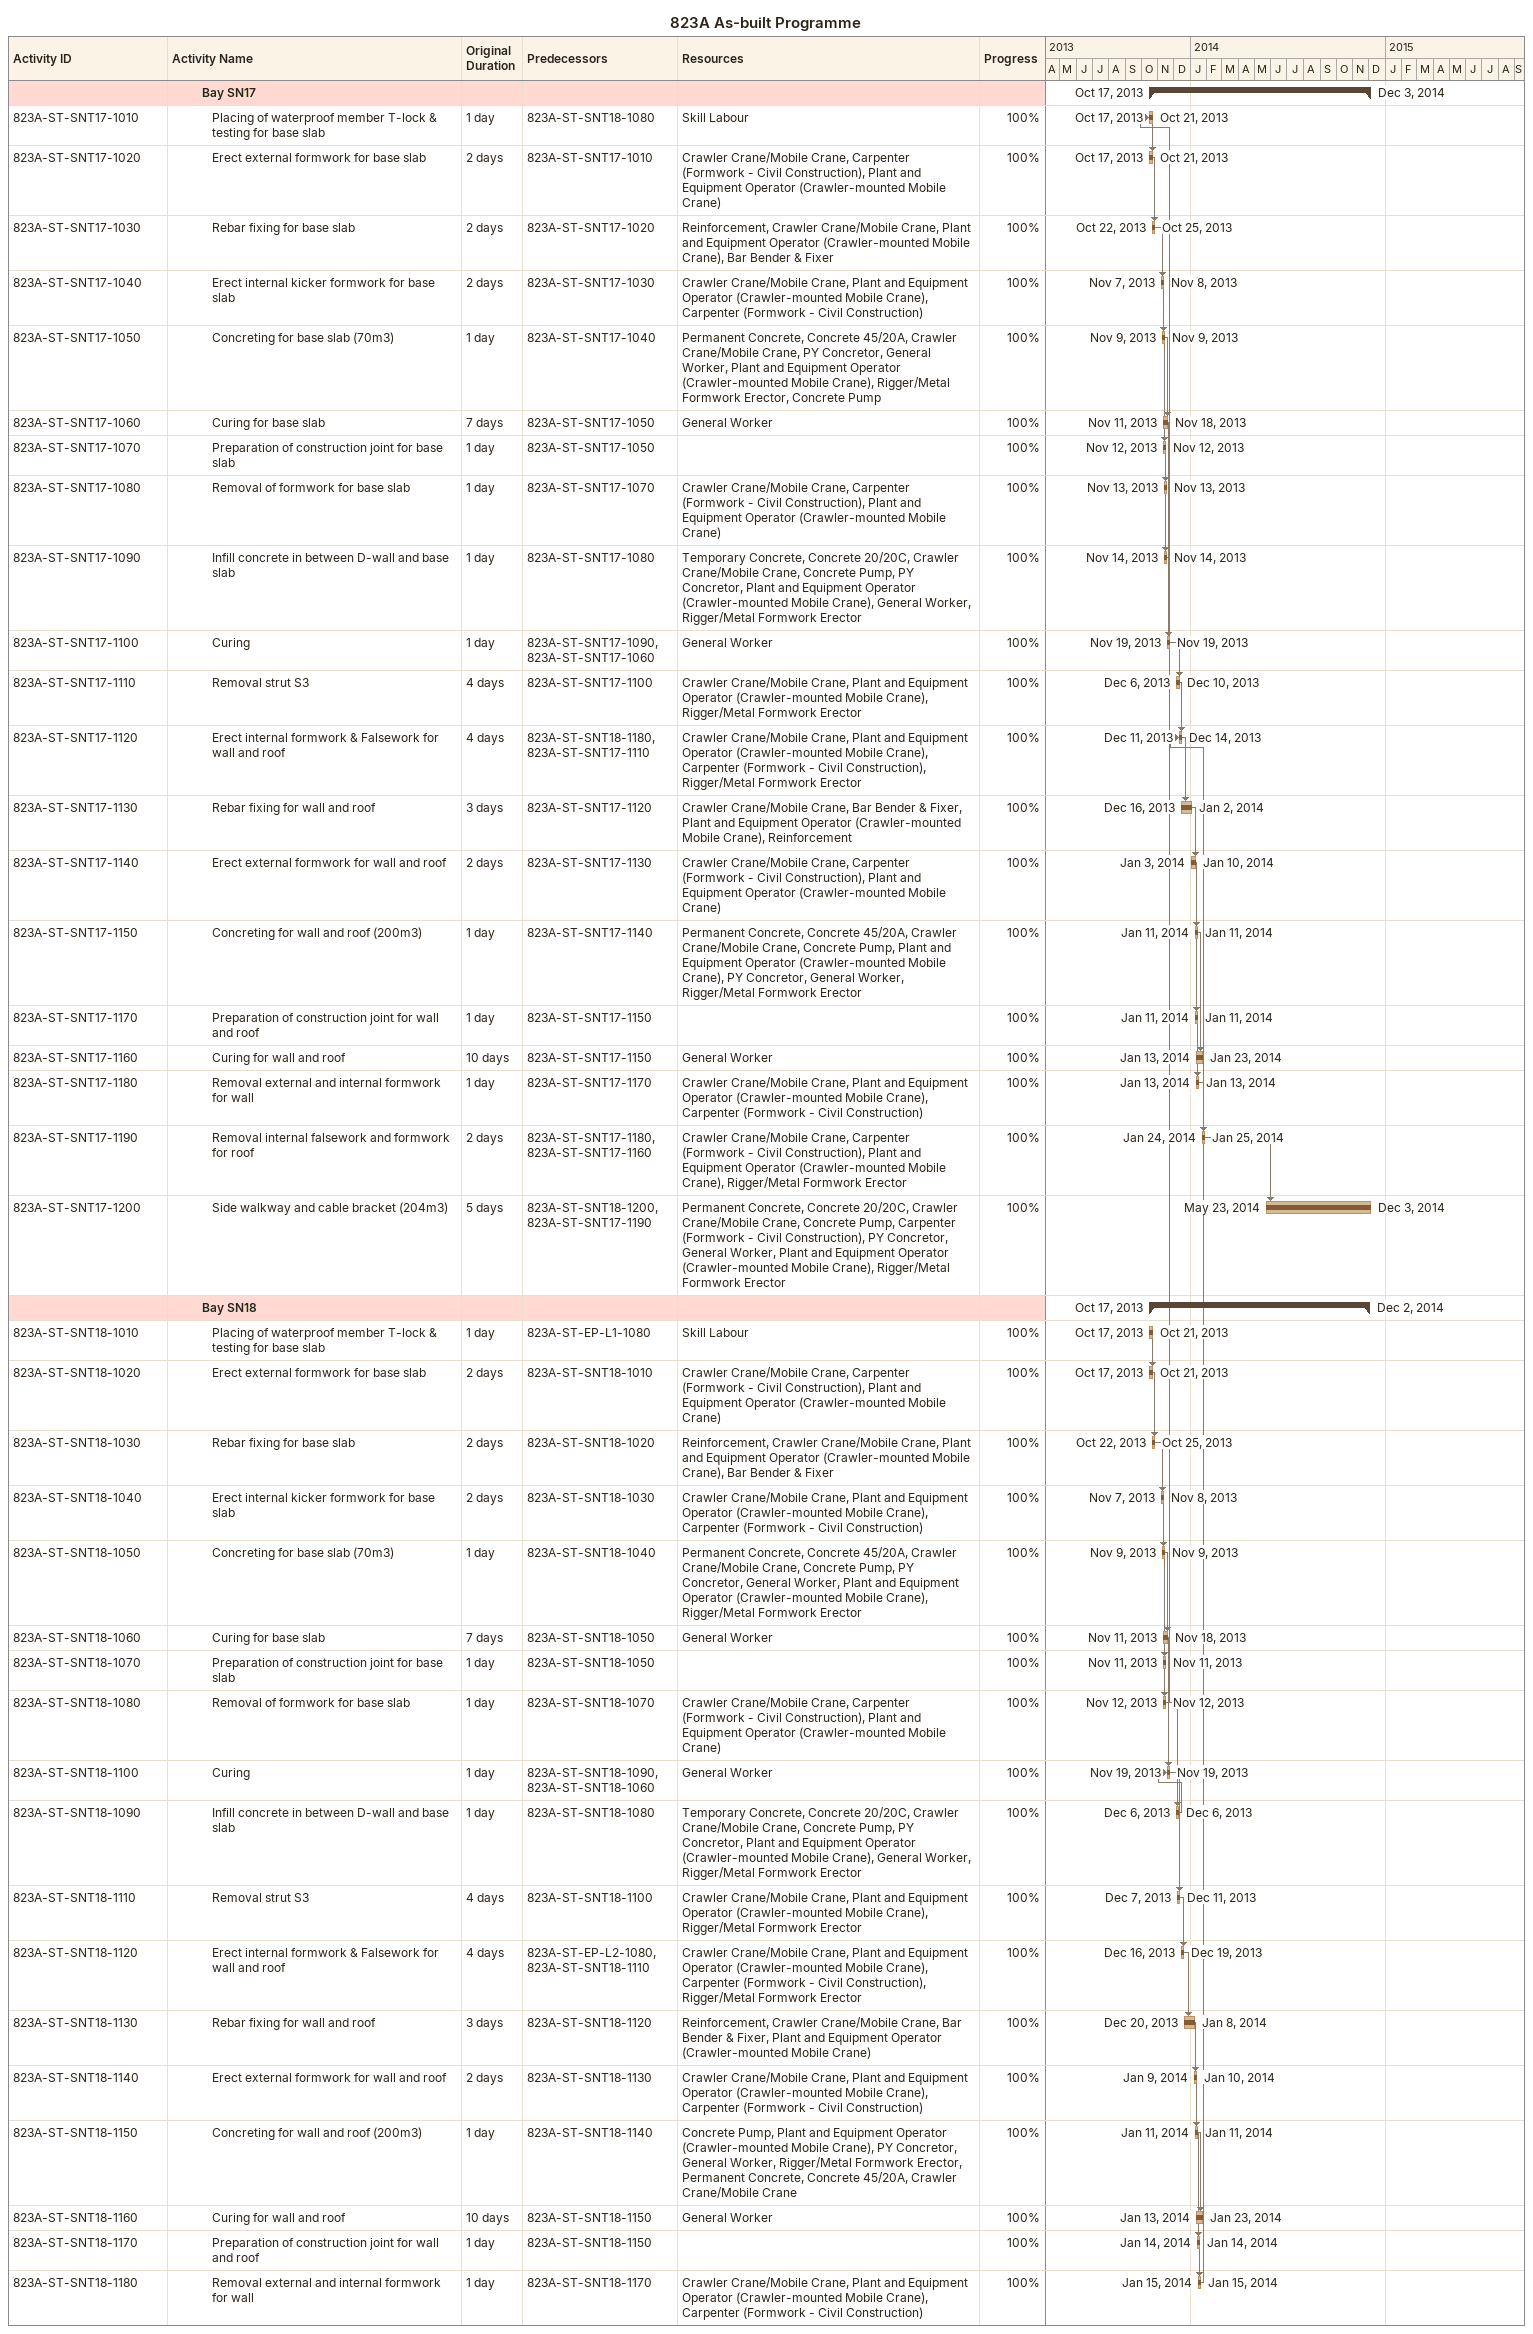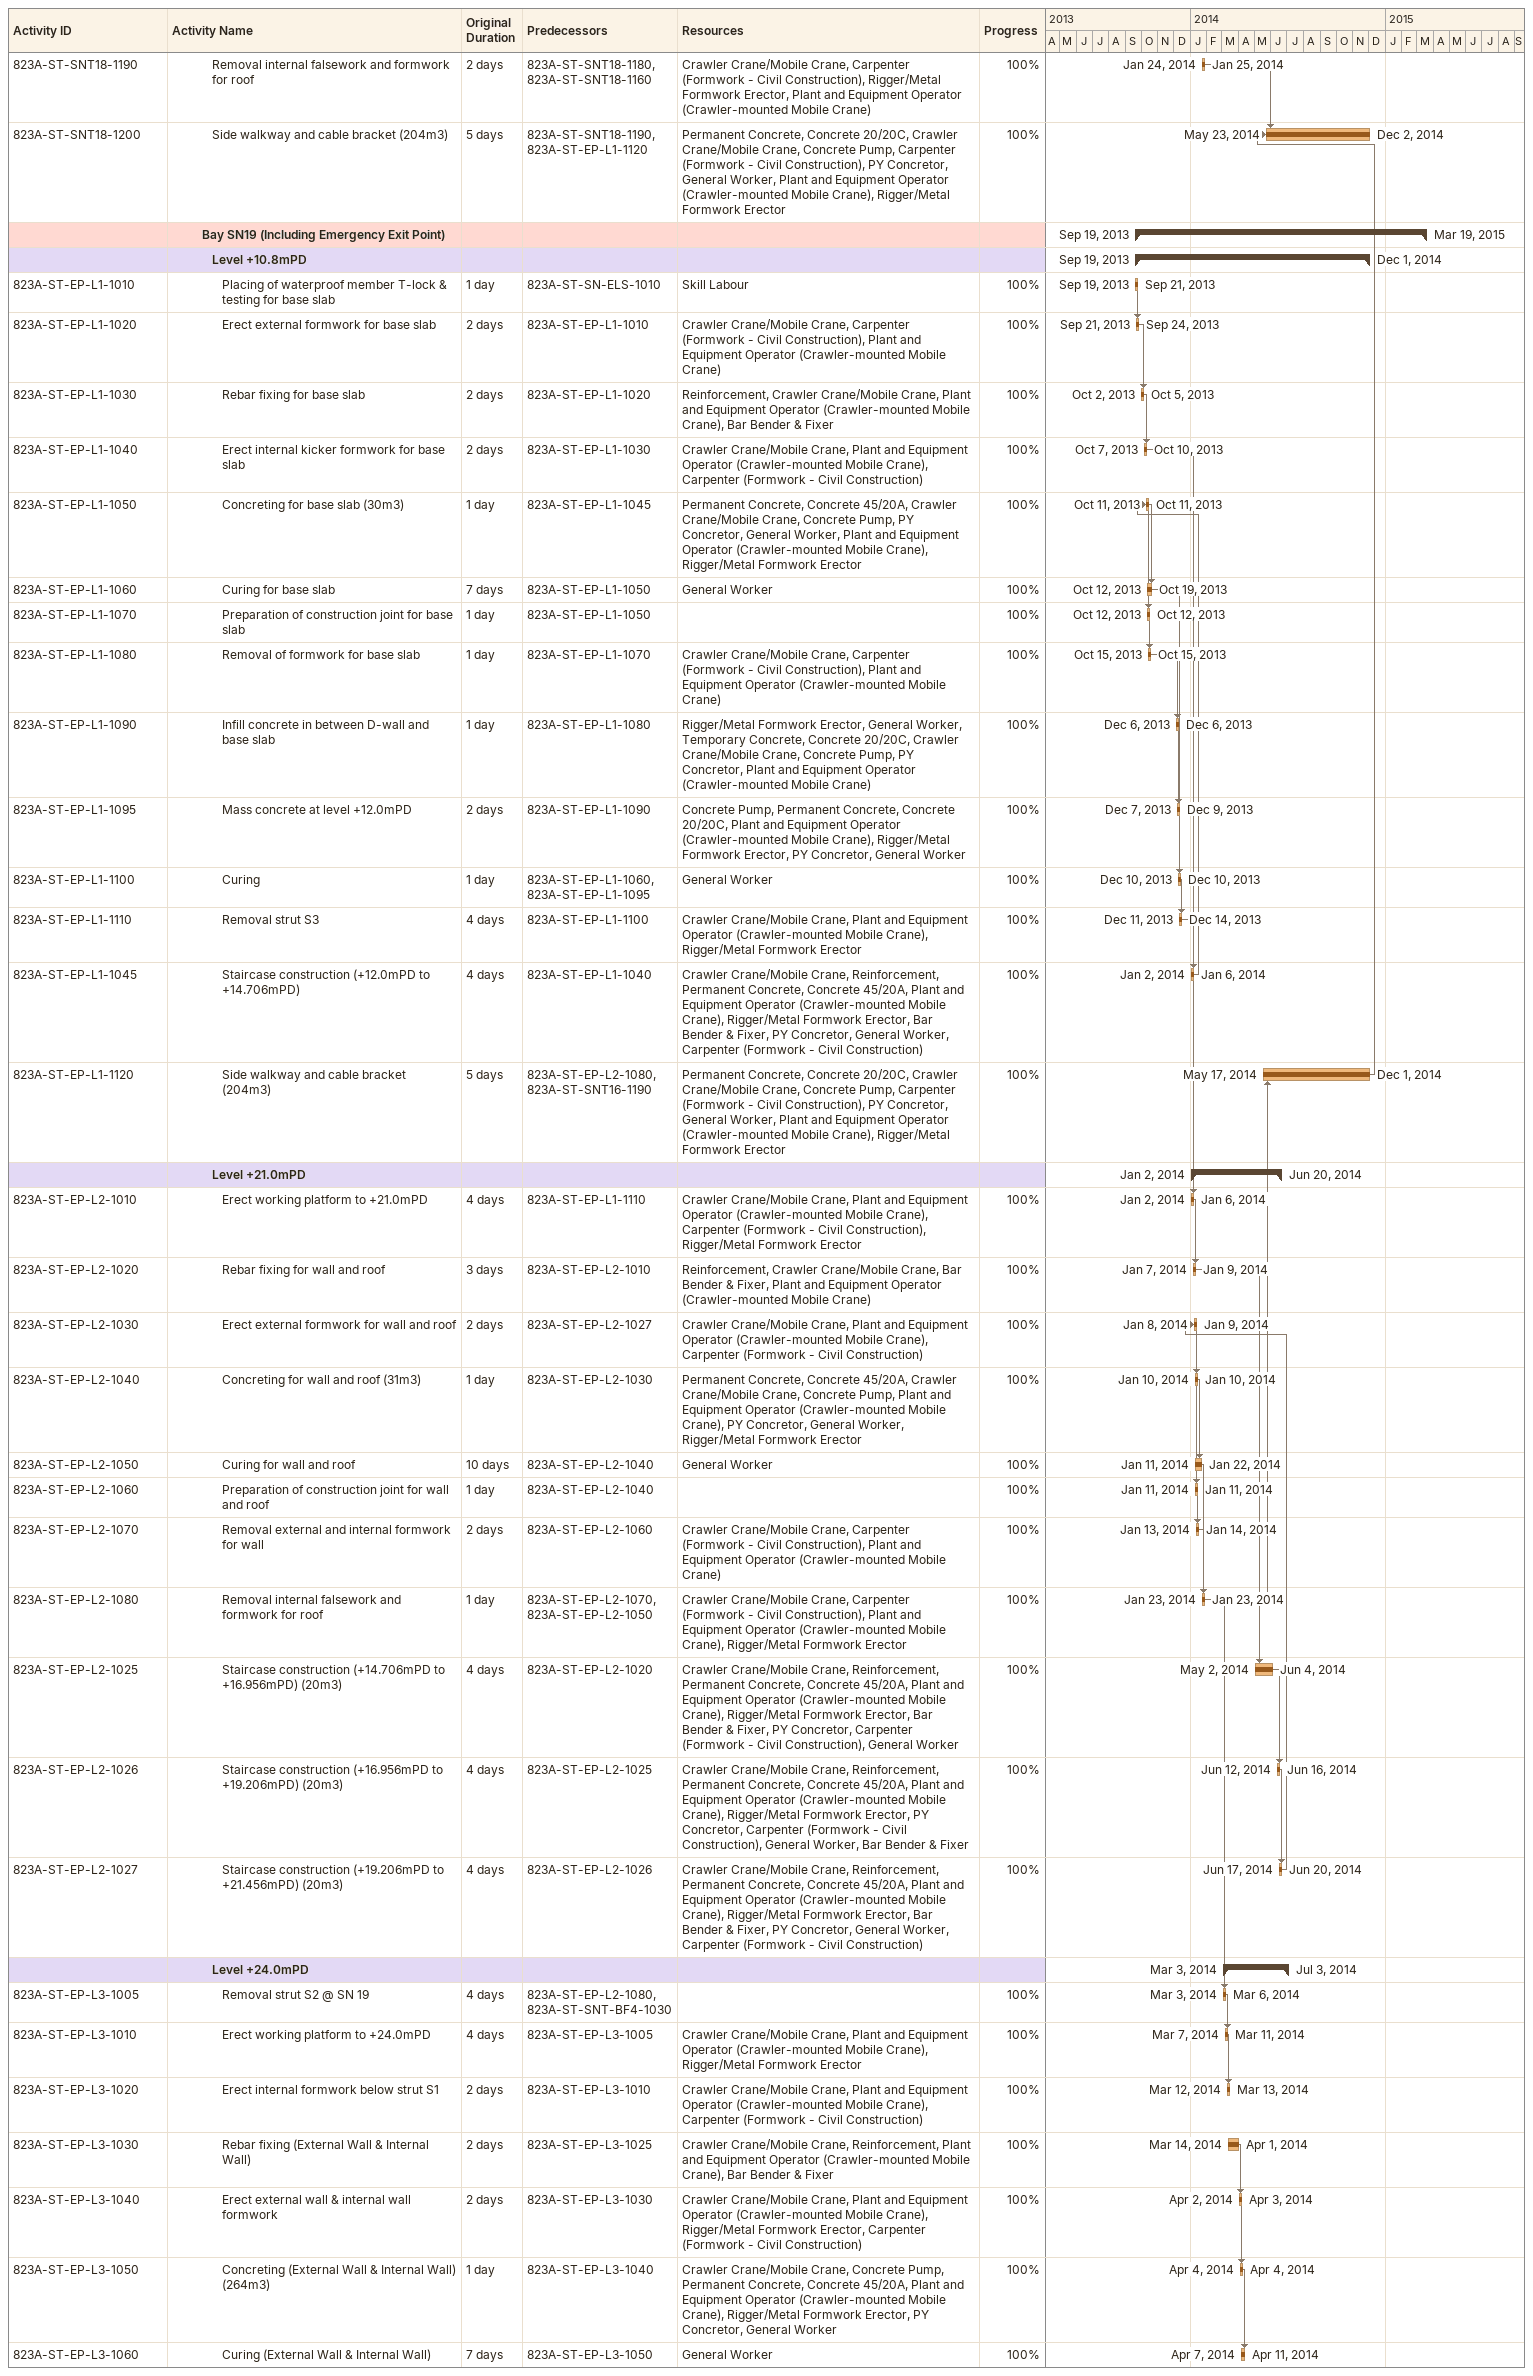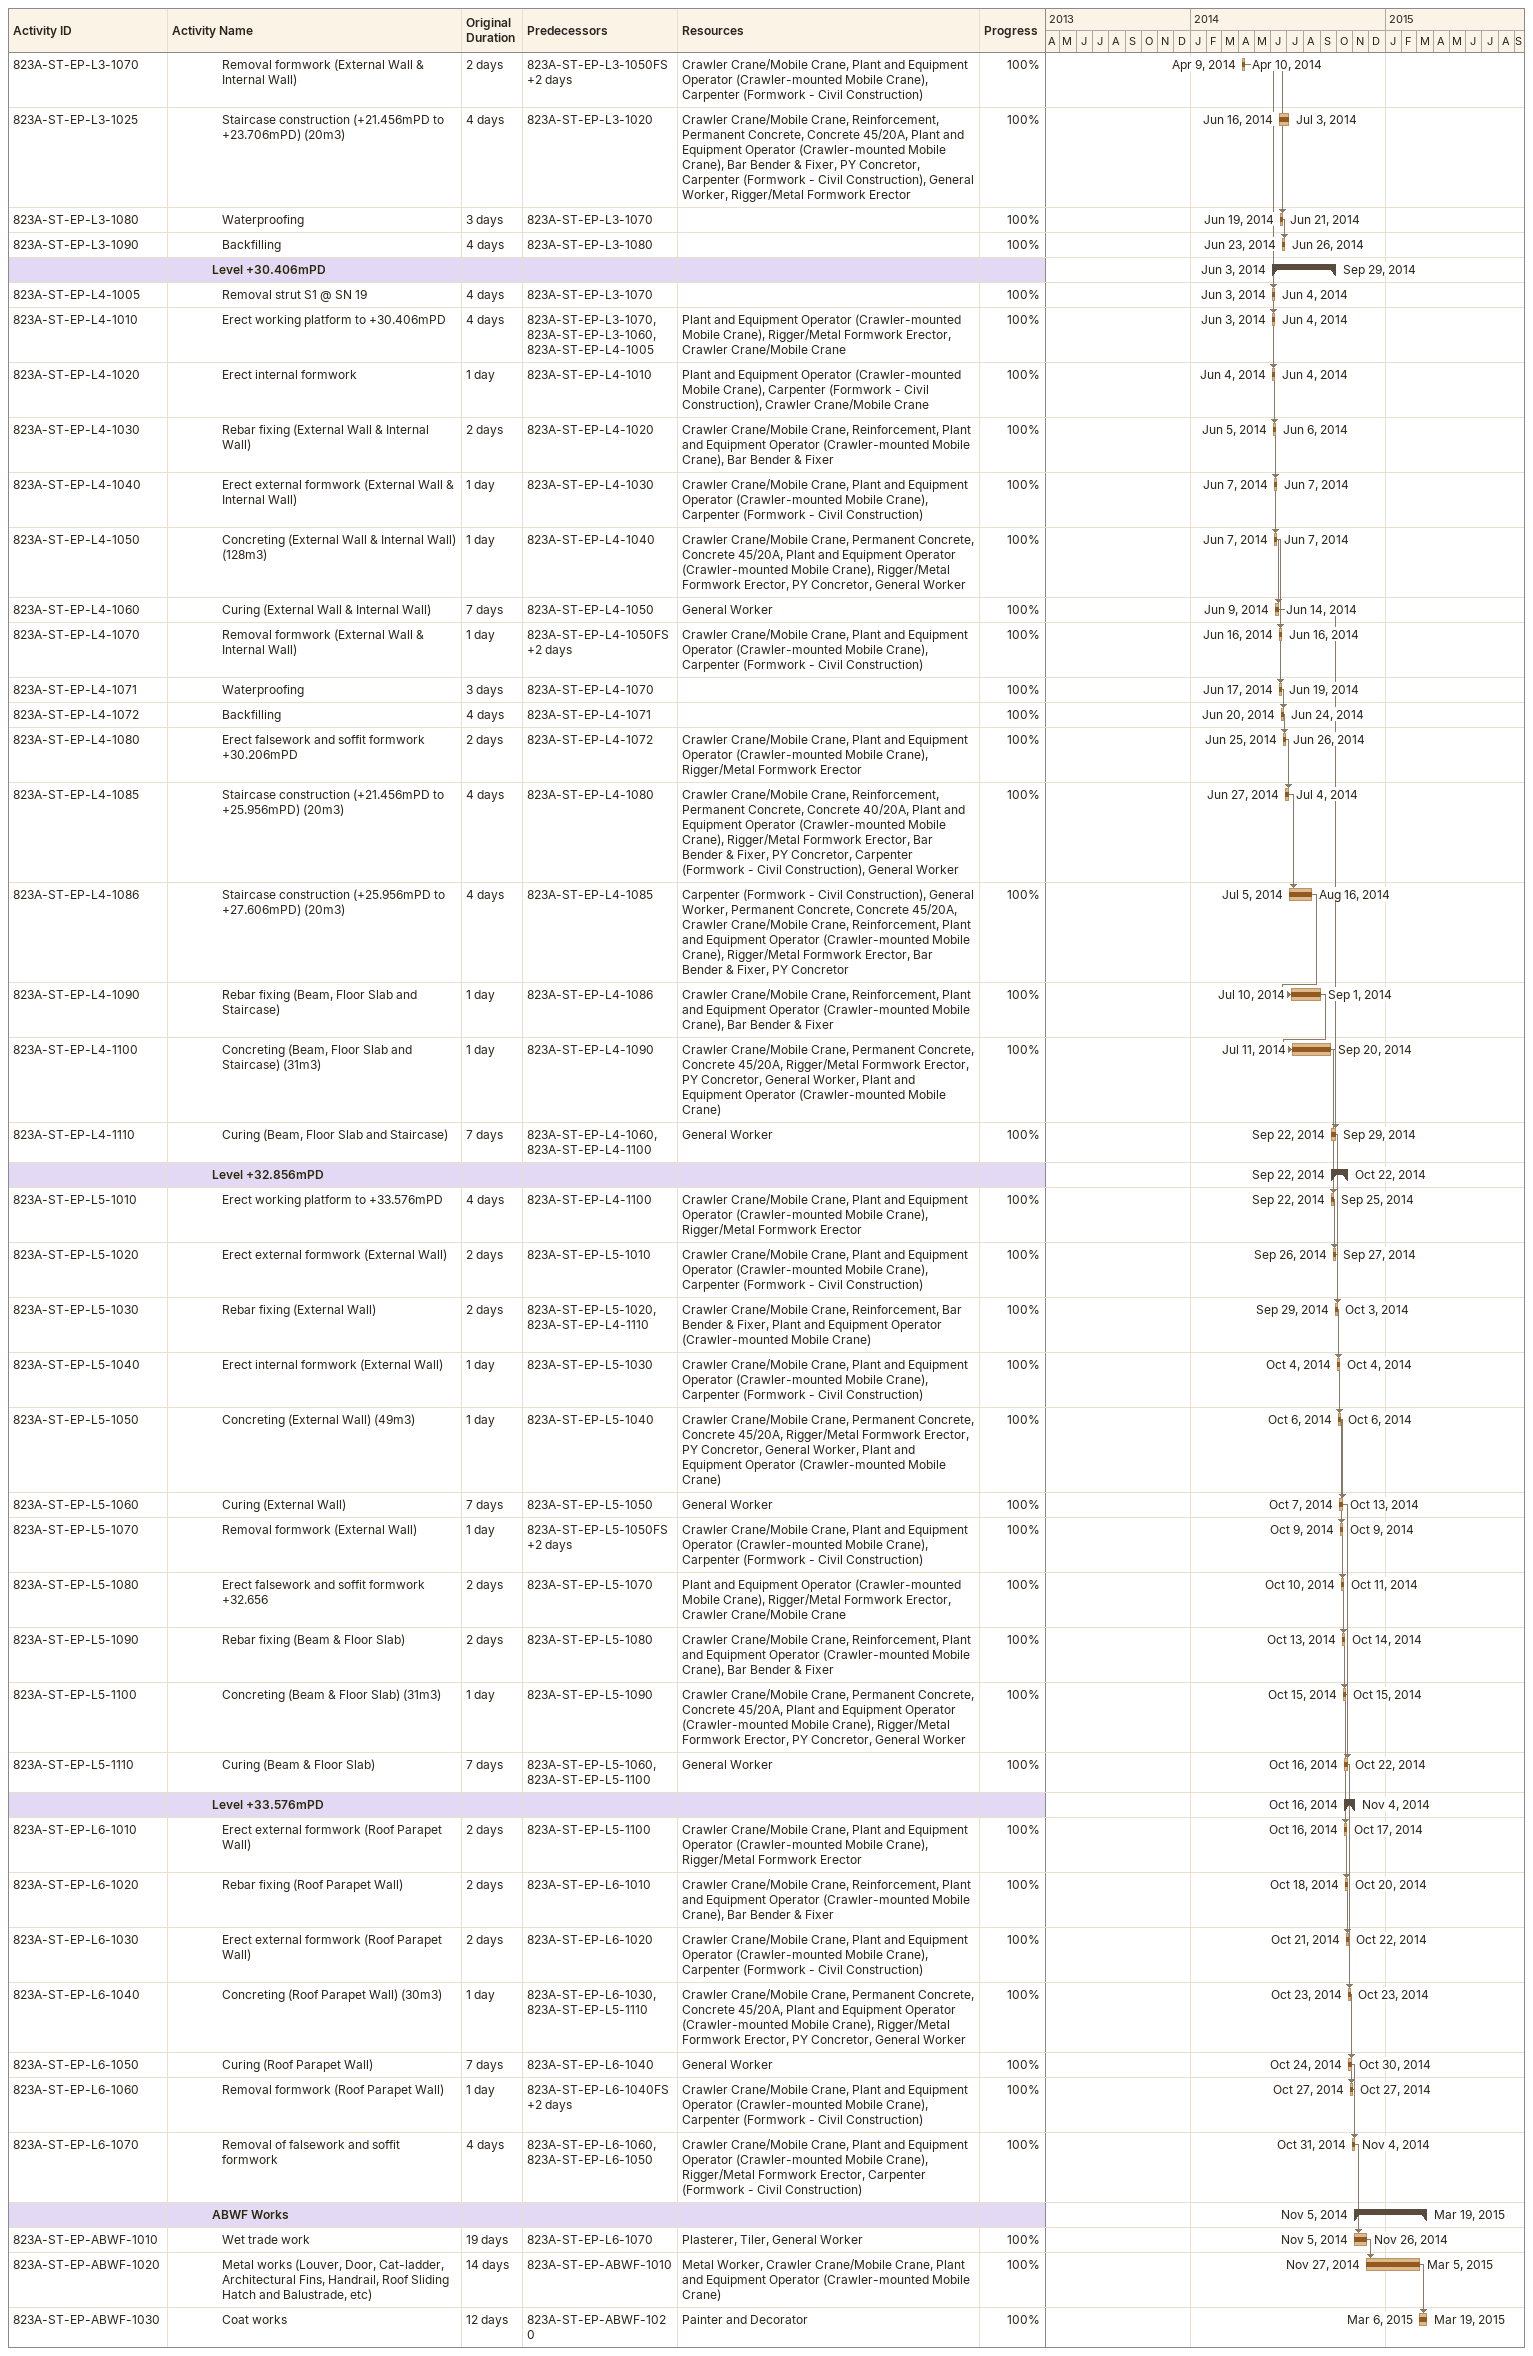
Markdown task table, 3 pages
823A As-built Programme

| ID | Level | Task | Original duration | Start | Finish | Predecessors | Resources | % complete |
|---|---|---|---|---|---|---|---|---|
|  | 4 | **Bay SN17** |  | 2013-10-17 | 2014-12-03 |  |  |  |
| 823A-ST-SNT17-1010 | 5 | Placing of waterproof member T-lock & testing for base slab | 1d | 2013-10-17 | 2013-10-21 | 823A-ST-SNT18-1080 | Skill Labour | 100 |
| 823A-ST-SNT17-1020 | 5 | Erect external formwork for base slab | 2d | 2013-10-17 | 2013-10-21 | 823A-ST-SNT17-1010 | Crawler Crane/Mobile Crane, Carpenter (Formwork - Civil Construction), Plant and Equipment Operator (Crawler-mounted Mobile Crane) | 100 |
| 823A-ST-SNT17-1030 | 5 | Rebar fixing for base slab | 2d | 2013-10-22 | 2013-10-25 | 823A-ST-SNT17-1020 | Reinforcement, Crawler Crane/Mobile Crane, Plant and Equipment Operator (Crawler-mounted Mobile Crane), Bar Bender & Fixer | 100 |
| 823A-ST-SNT17-1040 | 5 | Erect internal kicker formwork for base slab | 2d | 2013-11-07 | 2013-11-08 | 823A-ST-SNT17-1030 | Crawler Crane/Mobile Crane, Plant and Equipment Operator (Crawler-mounted Mobile Crane), Carpenter (Formwork - Civil Construction) | 100 |
| 823A-ST-SNT17-1050 | 5 | Concreting for base slab (70m3) | 1d | 2013-11-09 | 2013-11-09 | 823A-ST-SNT17-1040 | Permanent Concrete, Concrete 45/20A, Crawler Crane/Mobile Crane, PY Concretor, General Worker, Plant and Equipment Operator (Crawler-mounted Mobile Crane), Rigger/Metal Formwork Erector, Concrete Pump | 100 |
| 823A-ST-SNT17-1060 | 5 | Curing for base slab | 7d | 2013-11-11 | 2013-11-18 | 823A-ST-SNT17-1050 | General Worker | 100 |
| 823A-ST-SNT17-1070 | 5 | Preparation of construction joint for base slab | 1d | 2013-11-12 | 2013-11-12 | 823A-ST-SNT17-1050 |  | 100 |
| 823A-ST-SNT17-1080 | 5 | Removal of formwork for base slab | 1d | 2013-11-13 | 2013-11-13 | 823A-ST-SNT17-1070 | Crawler Crane/Mobile Crane, Carpenter (Formwork - Civil Construction), Plant and Equipment Operator (Crawler-mounted Mobile Crane) | 100 |
| 823A-ST-SNT17-1090 | 5 | Infill concrete in between D-wall and base slab | 1d | 2013-11-14 | 2013-11-14 | 823A-ST-SNT17-1080 | Temporary Concrete, Concrete 20/20C, Crawler Crane/Mobile Crane, Concrete Pump, PY Concretor, Plant and Equipment Operator (Crawler-mounted Mobile Crane), General Worker, Rigger/Metal Formwork Erector | 100 |
| 823A-ST-SNT17-1100 | 5 | Curing | 1d | 2013-11-19 | 2013-11-19 | 823A-ST-SNT17-1090, 823A-ST-SNT17-1060 | General Worker | 100 |
| 823A-ST-SNT17-1110 | 5 | Removal strut S3 | 4d | 2013-12-06 | 2013-12-10 | 823A-ST-SNT17-1100 | Crawler Crane/Mobile Crane, Plant and Equipment Operator (Crawler-mounted Mobile Crane), Rigger/Metal Formwork Erector | 100 |
| 823A-ST-SNT17-1120 | 5 | Erect internal formwork & Falsework for wall and roof | 4d | 2013-12-11 | 2013-12-14 | 823A-ST-SNT18-1180, 823A-ST-SNT17-1110 | Crawler Crane/Mobile Crane, Plant and Equipment Operator (Crawler-mounted Mobile Crane), Carpenter (Formwork - Civil Construction), Rigger/Metal Formwork Erector | 100 |
| 823A-ST-SNT17-1130 | 5 | Rebar fixing for wall and roof | 3d | 2013-12-16 | 2014-01-02 | 823A-ST-SNT17-1120 | Crawler Crane/Mobile Crane, Bar Bender & Fixer, Plant and Equipment Operator (Crawler-mounted Mobile Crane), Reinforcement | 100 |
| 823A-ST-SNT17-1140 | 5 | Erect external formwork for wall and roof | 2d | 2014-01-03 | 2014-01-10 | 823A-ST-SNT17-1130 | Crawler Crane/Mobile Crane, Carpenter (Formwork - Civil Construction), Plant and Equipment Operator (Crawler-mounted Mobile Crane) | 100 |
| 823A-ST-SNT17-1150 | 5 | Concreting for wall and roof (200m3) | 1d | 2014-01-11 | 2014-01-11 | 823A-ST-SNT17-1140 | Permanent Concrete, Concrete 45/20A, Crawler Crane/Mobile Crane, Concrete Pump, Plant and Equipment Operator (Crawler-mounted Mobile Crane), PY Concretor, General Worker, Rigger/Metal Formwork Erector | 100 |
| 823A-ST-SNT17-1170 | 5 | Preparation of construction joint for wall and roof | 1d | 2014-01-11 | 2014-01-11 | 823A-ST-SNT17-1150 |  | 100 |
| 823A-ST-SNT17-1160 | 5 | Curing for wall and roof | 10d | 2014-01-13 | 2014-01-23 | 823A-ST-SNT17-1150 | General Worker | 100 |
| 823A-ST-SNT17-1180 | 5 | Removal external and internal formwork for wall | 1d | 2014-01-13 | 2014-01-13 | 823A-ST-SNT17-1170 | Crawler Crane/Mobile Crane, Plant and Equipment Operator (Crawler-mounted Mobile Crane), Carpenter (Formwork - Civil Construction) | 100 |
| 823A-ST-SNT17-1190 | 5 | Removal internal falsework and formwork for roof | 2d | 2014-01-24 | 2014-01-25 | 823A-ST-SNT17-1180, 823A-ST-SNT17-1160 | Crawler Crane/Mobile Crane, Carpenter (Formwork - Civil Construction), Plant and Equipment Operator (Crawler-mounted Mobile Crane), Rigger/Metal Formwork Erector | 100 |
| 823A-ST-SNT17-1200 | 5 | Side walkway and cable bracket (204m3) | 5d | 2014-05-23 | 2014-12-03 | 823A-ST-SNT18-1200, 823A-ST-SNT17-1190 | Permanent Concrete, Concrete 20/20C, Crawler Crane/Mobile Crane, Concrete Pump, Carpenter (Formwork - Civil Construction), PY Concretor, General Worker, Plant and Equipment Operator (Crawler-mounted Mobile Crane), Rigger/Metal Formwork Erector | 100 |
|  | 4 | **Bay SN18** |  | 2013-10-17 | 2014-12-02 |  |  |  |
| 823A-ST-SNT18-1010 | 5 | Placing of waterproof member T-lock & testing for base slab | 1d | 2013-10-17 | 2013-10-21 | 823A-ST-EP-L1-1080 | Skill Labour | 100 |
| 823A-ST-SNT18-1020 | 5 | Erect external formwork for base slab | 2d | 2013-10-17 | 2013-10-21 | 823A-ST-SNT18-1010 | Crawler Crane/Mobile Crane, Carpenter (Formwork - Civil Construction), Plant and Equipment Operator (Crawler-mounted Mobile Crane) | 100 |
| 823A-ST-SNT18-1030 | 5 | Rebar fixing for base slab | 2d | 2013-10-22 | 2013-10-25 | 823A-ST-SNT18-1020 | Reinforcement, Crawler Crane/Mobile Crane, Plant and Equipment Operator (Crawler-mounted Mobile Crane), Bar Bender & Fixer | 100 |
| 823A-ST-SNT18-1040 | 5 | Erect internal kicker formwork for base slab | 2d | 2013-11-07 | 2013-11-08 | 823A-ST-SNT18-1030 | Crawler Crane/Mobile Crane, Plant and Equipment Operator (Crawler-mounted Mobile Crane), Carpenter (Formwork - Civil Construction) | 100 |
| 823A-ST-SNT18-1050 | 5 | Concreting for base slab (70m3) | 1d | 2013-11-09 | 2013-11-09 | 823A-ST-SNT18-1040 | Permanent Concrete, Concrete 45/20A, Crawler Crane/Mobile Crane, Concrete Pump, PY Concretor, General Worker, Plant and Equipment Operator (Crawler-mounted Mobile Crane), Rigger/Metal Formwork Erector | 100 |
| 823A-ST-SNT18-1060 | 5 | Curing for base slab | 7d | 2013-11-11 | 2013-11-18 | 823A-ST-SNT18-1050 | General Worker | 100 |
| 823A-ST-SNT18-1070 | 5 | Preparation of construction joint for base slab | 1d | 2013-11-11 | 2013-11-11 | 823A-ST-SNT18-1050 |  | 100 |
| 823A-ST-SNT18-1080 | 5 | Removal of formwork for base slab | 1d | 2013-11-12 | 2013-11-12 | 823A-ST-SNT18-1070 | Crawler Crane/Mobile Crane, Carpenter (Formwork - Civil Construction), Plant and Equipment Operator (Crawler-mounted Mobile Crane) | 100 |
| 823A-ST-SNT18-1100 | 5 | Curing | 1d | 2013-11-19 | 2013-11-19 | 823A-ST-SNT18-1090, 823A-ST-SNT18-1060 | General Worker | 100 |
| 823A-ST-SNT18-1090 | 5 | Infill concrete in between D-wall and base slab | 1d | 2013-12-06 | 2013-12-06 | 823A-ST-SNT18-1080 | Temporary Concrete, Concrete 20/20C, Crawler Crane/Mobile Crane, Concrete Pump, PY Concretor, Plant and Equipment Operator (Crawler-mounted Mobile Crane), General Worker, Rigger/Metal Formwork Erector | 100 |
| 823A-ST-SNT18-1110 | 5 | Removal strut S3 | 4d | 2013-12-07 | 2013-12-11 | 823A-ST-SNT18-1100 | Crawler Crane/Mobile Crane, Plant and Equipment Operator (Crawler-mounted Mobile Crane), Rigger/Metal Formwork Erector | 100 |
| 823A-ST-SNT18-1120 | 5 | Erect internal formwork & Falsework for wall and roof | 4d | 2013-12-16 | 2013-12-19 | 823A-ST-EP-L2-1080, 823A-ST-SNT18-1110 | Crawler Crane/Mobile Crane, Plant and Equipment Operator (Crawler-mounted Mobile Crane), Carpenter (Formwork - Civil Construction), Rigger/Metal Formwork Erector | 100 |
| 823A-ST-SNT18-1130 | 5 | Rebar fixing for wall and roof | 3d | 2013-12-20 | 2014-01-08 | 823A-ST-SNT18-1120 | Reinforcement, Crawler Crane/Mobile Crane, Bar Bender & Fixer, Plant and Equipment Operator (Crawler-mounted Mobile Crane) | 100 |
| 823A-ST-SNT18-1140 | 5 | Erect external formwork for wall and roof | 2d | 2014-01-09 | 2014-01-10 | 823A-ST-SNT18-1130 | Crawler Crane/Mobile Crane, Plant and Equipment Operator (Crawler-mounted Mobile Crane), Carpenter (Formwork - Civil Construction) | 100 |
| 823A-ST-SNT18-1150 | 5 | Concreting for wall and roof (200m3) | 1d | 2014-01-11 | 2014-01-11 | 823A-ST-SNT18-1140 | Concrete Pump, Plant and Equipment Operator (Crawler-mounted Mobile Crane), PY Concretor, General Worker, Rigger/Metal Formwork Erector, Permanent Concrete, Concrete 45/20A, Crawler Crane/Mobile Crane | 100 |
| 823A-ST-SNT18-1160 | 5 | Curing for wall and roof | 10d | 2014-01-13 | 2014-01-23 | 823A-ST-SNT18-1150 | General Worker | 100 |
| 823A-ST-SNT18-1170 | 5 | Preparation of construction joint for wall and roof | 1d | 2014-01-14 | 2014-01-14 | 823A-ST-SNT18-1150 |  | 100 |
| 823A-ST-SNT18-1180 | 5 | Removal external and internal formwork for wall | 1d | 2014-01-15 | 2014-01-15 | 823A-ST-SNT18-1170 | Crawler Crane/Mobile Crane, Plant and Equipment Operator (Crawler-mounted Mobile Crane), Carpenter (Formwork - Civil Construction) | 100 |
| 823A-ST-SNT18-1190 | 5 | Removal internal falsework and formwork for roof | 2d | 2014-01-24 | 2014-01-25 | 823A-ST-SNT18-1180, 823A-ST-SNT18-1160 | Crawler Crane/Mobile Crane, Carpenter (Formwork - Civil Construction), Rigger/Metal Formwork Erector, Plant and Equipment Operator (Crawler-mounted Mobile Crane) | 100 |
| 823A-ST-SNT18-1200 | 5 | Side walkway and cable bracket (204m3) | 5d | 2014-05-23 | 2014-12-02 | 823A-ST-SNT18-1190, 823A-ST-EP-L1-1120 | Permanent Concrete, Concrete 20/20C, Crawler Crane/Mobile Crane, Concrete Pump, Carpenter (Formwork - Civil Construction), PY Concretor, General Worker, Plant and Equipment Operator (Crawler-mounted Mobile Crane), Rigger/Metal Formwork Erector | 100 |
|  | 4 | **Bay SN19 (Including Emergency Exit Point)** |  | 2013-09-19 | 2015-03-19 |  |  |  |
|  | 5 | **Level +10.8mPD** |  | 2013-09-19 | 2014-12-01 |  |  |  |
| 823A-ST-EP-L1-1010 | 6 | Placing of waterproof member T-lock & testing for base slab | 1d | 2013-09-19 | 2013-09-21 | 823A-ST-SN-ELS-1010 | Skill Labour | 100 |
| 823A-ST-EP-L1-1020 | 6 | Erect external formwork for base slab | 2d | 2013-09-21 | 2013-09-24 | 823A-ST-EP-L1-1010 | Crawler Crane/Mobile Crane, Carpenter (Formwork - Civil Construction), Plant and Equipment Operator (Crawler-mounted Mobile Crane) | 100 |
| 823A-ST-EP-L1-1030 | 6 | Rebar fixing for base slab | 2d | 2013-10-02 | 2013-10-05 | 823A-ST-EP-L1-1020 | Reinforcement, Crawler Crane/Mobile Crane, Plant and Equipment Operator (Crawler-mounted Mobile Crane), Bar Bender & Fixer | 100 |
| 823A-ST-EP-L1-1040 | 6 | Erect internal kicker formwork for base slab | 2d | 2013-10-07 | 2013-10-10 | 823A-ST-EP-L1-1030 | Crawler Crane/Mobile Crane, Plant and Equipment Operator (Crawler-mounted Mobile Crane), Carpenter (Formwork - Civil Construction) | 100 |
| 823A-ST-EP-L1-1050 | 6 | Concreting for base slab (30m3) | 1d | 2013-10-11 | 2013-10-11 | 823A-ST-EP-L1-1045 | Permanent Concrete, Concrete 45/20A, Crawler Crane/Mobile Crane, Concrete Pump, PY Concretor, General Worker, Plant and Equipment Operator (Crawler-mounted Mobile Crane), Rigger/Metal Formwork Erector | 100 |
| 823A-ST-EP-L1-1060 | 6 | Curing for base slab | 7d | 2013-10-12 | 2013-10-19 | 823A-ST-EP-L1-1050 | General Worker | 100 |
| 823A-ST-EP-L1-1070 | 6 | Preparation of construction joint for base slab | 1d | 2013-10-12 | 2013-10-12 | 823A-ST-EP-L1-1050 |  | 100 |
| 823A-ST-EP-L1-1080 | 6 | Removal of formwork for base slab | 1d | 2013-10-15 | 2013-10-15 | 823A-ST-EP-L1-1070 | Crawler Crane/Mobile Crane, Carpenter (Formwork - Civil Construction), Plant and Equipment Operator (Crawler-mounted Mobile Crane) | 100 |
| 823A-ST-EP-L1-1090 | 6 | Infill concrete in between D-wall and base slab | 1d | 2013-12-06 | 2013-12-06 | 823A-ST-EP-L1-1080 | Rigger/Metal Formwork Erector, General Worker, Temporary Concrete, Concrete 20/20C, Crawler Crane/Mobile Crane, Concrete Pump, PY Concretor, Plant and Equipment Operator (Crawler-mounted Mobile Crane) | 100 |
| 823A-ST-EP-L1-1095 | 6 | Mass concrete at level +12.0mPD | 2d | 2013-12-07 | 2013-12-09 | 823A-ST-EP-L1-1090 | Concrete Pump, Permanent Concrete, Concrete 20/20C, Plant and Equipment Operator (Crawler-mounted Mobile Crane), Rigger/Metal Formwork Erector, PY Concretor, General Worker | 100 |
| 823A-ST-EP-L1-1100 | 6 | Curing | 1d | 2013-12-10 | 2013-12-10 | 823A-ST-EP-L1-1060, 823A-ST-EP-L1-1095 | General Worker | 100 |
| 823A-ST-EP-L1-1110 | 6 | Removal strut S3 | 4d | 2013-12-11 | 2013-12-14 | 823A-ST-EP-L1-1100 | Crawler Crane/Mobile Crane, Plant and Equipment Operator (Crawler-mounted Mobile Crane), Rigger/Metal Formwork Erector | 100 |
| 823A-ST-EP-L1-1045 | 6 | Staircase construction (+12.0mPD to +14.706mPD) | 4d | 2014-01-02 | 2014-01-06 | 823A-ST-EP-L1-1040 | Crawler Crane/Mobile Crane, Reinforcement, Permanent Concrete, Concrete 45/20A, Plant and Equipment Operator (Crawler-mounted Mobile Crane), Rigger/Metal Formwork Erector, Bar Bender & Fixer, PY Concretor, General Worker, Carpenter (Formwork - Civil Construction) | 100 |
| 823A-ST-EP-L1-1120 | 6 | Side walkway and cable bracket (204m3) | 5d | 2014-05-17 | 2014-12-01 | 823A-ST-EP-L2-1080, 823A-ST-SNT16-1190 | Permanent Concrete, Concrete 20/20C, Crawler Crane/Mobile Crane, Concrete Pump, Carpenter (Formwork - Civil Construction), PY Concretor, General Worker, Plant and Equipment Operator (Crawler-mounted Mobile Crane), Rigger/Metal Formwork Erector | 100 |
|  | 5 | **Level +21.0mPD** |  | 2014-01-02 | 2014-06-20 |  |  |  |
| 823A-ST-EP-L2-1010 | 6 | Erect working platform to +21.0mPD | 4d | 2014-01-02 | 2014-01-06 | 823A-ST-EP-L1-1110 | Crawler Crane/Mobile Crane, Plant and Equipment Operator (Crawler-mounted Mobile Crane), Carpenter (Formwork - Civil Construction), Rigger/Metal Formwork Erector | 100 |
| 823A-ST-EP-L2-1020 | 6 | Rebar fixing for wall and roof | 3d | 2014-01-07 | 2014-01-09 | 823A-ST-EP-L2-1010 | Reinforcement, Crawler Crane/Mobile Crane, Bar Bender & Fixer, Plant and Equipment Operator (Crawler-mounted Mobile Crane) | 100 |
| 823A-ST-EP-L2-1030 | 6 | Erect external formwork for wall and roof | 2d | 2014-01-08 | 2014-01-09 | 823A-ST-EP-L2-1027 | Crawler Crane/Mobile Crane, Plant and Equipment Operator (Crawler-mounted Mobile Crane), Carpenter (Formwork - Civil Construction) | 100 |
| 823A-ST-EP-L2-1040 | 6 | Concreting for wall and roof (31m3) | 1d | 2014-01-10 | 2014-01-10 | 823A-ST-EP-L2-1030 | Permanent Concrete, Concrete 45/20A, Crawler Crane/Mobile Crane, Concrete Pump, Plant and Equipment Operator (Crawler-mounted Mobile Crane), PY Concretor, General Worker, Rigger/Metal Formwork Erector | 100 |
| 823A-ST-EP-L2-1050 | 6 | Curing for wall and roof | 10d | 2014-01-11 | 2014-01-22 | 823A-ST-EP-L2-1040 | General Worker | 100 |
| 823A-ST-EP-L2-1060 | 6 | Preparation of construction joint for wall and roof | 1d | 2014-01-11 | 2014-01-11 | 823A-ST-EP-L2-1040 |  | 100 |
| 823A-ST-EP-L2-1070 | 6 | Removal external and internal formwork for wall | 2d | 2014-01-13 | 2014-01-14 | 823A-ST-EP-L2-1060 | Crawler Crane/Mobile Crane, Carpenter (Formwork - Civil Construction), Plant and Equipment Operator (Crawler-mounted Mobile Crane) | 100 |
| 823A-ST-EP-L2-1080 | 6 | Removal internal falsework and formwork for roof | 1d | 2014-01-23 | 2014-01-23 | 823A-ST-EP-L2-1070, 823A-ST-EP-L2-1050 | Crawler Crane/Mobile Crane, Carpenter (Formwork - Civil Construction), Plant and Equipment Operator (Crawler-mounted Mobile Crane), Rigger/Metal Formwork Erector | 100 |
| 823A-ST-EP-L2-1025 | 6 | Staircase construction (+14.706mPD to +16.956mPD) (20m3) | 4d | 2014-05-02 | 2014-06-04 | 823A-ST-EP-L2-1020 | Crawler Crane/Mobile Crane, Reinforcement, Permanent Concrete, Concrete 45/20A, Plant and Equipment Operator (Crawler-mounted Mobile Crane), Rigger/Metal Formwork Erector, Bar Bender & Fixer, PY Concretor, Carpenter (Formwork - Civil Construction), General Worker | 100 |
| 823A-ST-EP-L2-1026 | 6 | Staircase construction (+16.956mPD to +19.206mPD) (20m3) | 4d | 2014-06-12 | 2014-06-16 | 823A-ST-EP-L2-1025 | Crawler Crane/Mobile Crane, Reinforcement, Permanent Concrete, Concrete 45/20A, Plant and Equipment Operator (Crawler-mounted Mobile Crane), Rigger/Metal Formwork Erector, PY Concretor, Carpenter (Formwork - Civil Construction), General Worker, Bar Bender & Fixer | 100 |
| 823A-ST-EP-L2-1027 | 6 | Staircase construction (+19.206mPD to +21.456mPD) (20m3) | 4d | 2014-06-17 | 2014-06-20 | 823A-ST-EP-L2-1026 | Crawler Crane/Mobile Crane, Reinforcement, Permanent Concrete, Concrete 45/20A, Plant and Equipment Operator (Crawler-mounted Mobile Crane), Rigger/Metal Formwork Erector, Bar Bender & Fixer, PY Concretor, General Worker, Carpenter (Formwork - Civil Construction) | 100 |
|  | 5 | **Level +24.0mPD** |  | 2014-03-03 | 2014-07-03 |  |  |  |
| 823A-ST-EP-L3-1005 | 6 | Removal strut S2 @ SN 19 | 4d | 2014-03-03 | 2014-03-06 | 823A-ST-EP-L2-1080, 823A-ST-SNT-BF4-1030 |  | 100 |
| 823A-ST-EP-L3-1010 | 6 | Erect working platform to +24.0mPD | 4d | 2014-03-07 | 2014-03-11 | 823A-ST-EP-L3-1005 | Crawler Crane/Mobile Crane, Plant and Equipment Operator (Crawler-mounted Mobile Crane), Rigger/Metal Formwork Erector | 100 |
| 823A-ST-EP-L3-1020 | 6 | Erect internal formwork below strut S1 | 2d | 2014-03-12 | 2014-03-13 | 823A-ST-EP-L3-1010 | Crawler Crane/Mobile Crane, Plant and Equipment Operator (Crawler-mounted Mobile Crane), Carpenter (Formwork - Civil Construction) | 100 |
| 823A-ST-EP-L3-1030 | 6 | Rebar fixing (External Wall & Internal Wall) | 2d | 2014-03-14 | 2014-04-01 | 823A-ST-EP-L3-1025 | Crawler Crane/Mobile Crane, Reinforcement, Plant and Equipment Operator (Crawler-mounted Mobile Crane), Bar Bender & Fixer | 100 |
| 823A-ST-EP-L3-1040 | 6 | Erect external wall & internal wall formwork | 2d | 2014-04-02 | 2014-04-03 | 823A-ST-EP-L3-1030 | Crawler Crane/Mobile Crane, Plant and Equipment Operator (Crawler-mounted Mobile Crane), Rigger/Metal Formwork Erector, Carpenter (Formwork - Civil Construction) | 100 |
| 823A-ST-EP-L3-1050 | 6 | Concreting (External Wall & Internal Wall) (264m3) | 1d | 2014-04-04 | 2014-04-04 | 823A-ST-EP-L3-1040 | Crawler Crane/Mobile Crane, Concrete Pump, Permanent Concrete, Concrete 45/20A, Plant and Equipment Operator (Crawler-mounted Mobile Crane), Rigger/Metal Formwork Erector, PY Concretor, General Worker | 100 |
| 823A-ST-EP-L3-1060 | 6 | Curing (External Wall & Internal Wall) | 7d | 2014-04-07 | 2014-04-11 | 823A-ST-EP-L3-1050 | General Worker | 100 |
| 823A-ST-EP-L3-1070 | 6 | Removal formwork (External Wall & Internal Wall) | 2d | 2014-04-09 | 2014-04-10 | 823A-ST-EP-L3-1050FS+2d | Crawler Crane/Mobile Crane, Plant and Equipment Operator (Crawler-mounted Mobile Crane), Carpenter (Formwork - Civil Construction) | 100 |
| 823A-ST-EP-L3-1025 | 6 | Staircase construction (+21.456mPD to +23.706mPD) (20m3) | 4d | 2014-06-16 | 2014-07-03 | 823A-ST-EP-L3-1020 | Crawler Crane/Mobile Crane, Reinforcement, Permanent Concrete, Concrete 45/20A, Plant and Equipment Operator (Crawler-mounted Mobile Crane), Bar Bender & Fixer, PY Concretor, Carpenter (Formwork - Civil Construction), General Worker, Rigger/Metal Formwork Erector | 100 |
| 823A-ST-EP-L3-1080 | 6 | Waterproofing | 3d | 2014-06-19 | 2014-06-21 | 823A-ST-EP-L3-1070 |  | 100 |
| 823A-ST-EP-L3-1090 | 6 | Backfilling | 4d | 2014-06-23 | 2014-06-26 | 823A-ST-EP-L3-1080 |  | 100 |
|  | 5 | **Level +30.406mPD** |  | 2014-06-03 | 2014-09-29 |  |  |  |
| 823A-ST-EP-L4-1005 | 6 | Removal strut S1 @ SN 19 | 4d | 2014-06-03 | 2014-06-04 | 823A-ST-EP-L3-1070 |  | 100 |
| 823A-ST-EP-L4-1010 | 6 | Erect working platform to +30.406mPD | 4d | 2014-06-03 | 2014-06-04 | 823A-ST-EP-L3-1070, 823A-ST-EP-L3-1060, 823A-ST-EP-L4-1005 | Plant and Equipment Operator (Crawler-mounted Mobile Crane), Rigger/Metal Formwork Erector, Crawler Crane/Mobile Crane | 100 |
| 823A-ST-EP-L4-1020 | 6 | Erect internal formwork | 1d | 2014-06-04 | 2014-06-04 | 823A-ST-EP-L4-1010 | Plant and Equipment Operator (Crawler-mounted Mobile Crane), Carpenter (Formwork - Civil Construction), Crawler Crane/Mobile Crane | 100 |
| 823A-ST-EP-L4-1030 | 6 | Rebar fixing (External Wall & Internal Wall) | 2d | 2014-06-05 | 2014-06-06 | 823A-ST-EP-L4-1020 | Crawler Crane/Mobile Crane, Reinforcement, Plant and Equipment Operator (Crawler-mounted Mobile Crane), Bar Bender & Fixer | 100 |
| 823A-ST-EP-L4-1040 | 6 | Erect external formwork (External Wall & Internal Wall) | 1d | 2014-06-07 | 2014-06-07 | 823A-ST-EP-L4-1030 | Crawler Crane/Mobile Crane, Plant and Equipment Operator (Crawler-mounted Mobile Crane), Carpenter (Formwork - Civil Construction) | 100 |
| 823A-ST-EP-L4-1050 | 6 | Concreting (External Wall & Internal Wall) (128m3) | 1d | 2014-06-07 | 2014-06-07 | 823A-ST-EP-L4-1040 | Crawler Crane/Mobile Crane, Permanent Concrete, Concrete 45/20A, Plant and Equipment Operator (Crawler-mounted Mobile Crane), Rigger/Metal Formwork Erector, PY Concretor, General Worker | 100 |
| 823A-ST-EP-L4-1060 | 6 | Curing (External Wall & Internal Wall) | 7d | 2014-06-09 | 2014-06-14 | 823A-ST-EP-L4-1050 | General Worker | 100 |
| 823A-ST-EP-L4-1070 | 6 | Removal formwork (External Wall & Internal Wall) | 1d | 2014-06-16 | 2014-06-16 | 823A-ST-EP-L4-1050FS+2d | Crawler Crane/Mobile Crane, Plant and Equipment Operator (Crawler-mounted Mobile Crane), Carpenter (Formwork - Civil Construction) | 100 |
| 823A-ST-EP-L4-1071 | 6 | Waterproofing | 3d | 2014-06-17 | 2014-06-19 | 823A-ST-EP-L4-1070 |  | 100 |
| 823A-ST-EP-L4-1072 | 6 | Backfilling | 4d | 2014-06-20 | 2014-06-24 | 823A-ST-EP-L4-1071 |  | 100 |
| 823A-ST-EP-L4-1080 | 6 | Erect falsework and soffit formwork +30.206mPD | 2d | 2014-06-25 | 2014-06-26 | 823A-ST-EP-L4-1072 | Crawler Crane/Mobile Crane, Plant and Equipment Operator (Crawler-mounted Mobile Crane), Rigger/Metal Formwork Erector | 100 |
| 823A-ST-EP-L4-1085 | 6 | Staircase construction (+21.456mPD to +25.956mPD) (20m3) | 4d | 2014-06-27 | 2014-07-04 | 823A-ST-EP-L4-1080 | Crawler Crane/Mobile Crane, Reinforcement, Permanent Concrete, Concrete 40/20A, Plant and Equipment Operator (Crawler-mounted Mobile Crane), Rigger/Metal Formwork Erector, Bar Bender & Fixer, PY Concretor, Carpenter (Formwork - Civil Construction), General Worker | 100 |
| 823A-ST-EP-L4-1086 | 6 | Staircase construction (+25.956mPD to +27.606mPD) (20m3) | 4d | 2014-07-05 | 2014-08-16 | 823A-ST-EP-L4-1085 | Carpenter (Formwork - Civil Construction), General Worker, Permanent Concrete, Concrete 45/20A, Crawler Crane/Mobile Crane, Reinforcement, Plant and Equipment Operator (Crawler-mounted Mobile Crane), Rigger/Metal Formwork Erector, Bar Bender & Fixer, PY Concretor | 100 |
| 823A-ST-EP-L4-1090 | 6 | Rebar fixing (Beam, Floor Slab and Staircase) | 1d | 2014-07-10 | 2014-09-01 | 823A-ST-EP-L4-1086 | Crawler Crane/Mobile Crane, Reinforcement, Plant and Equipment Operator (Crawler-mounted Mobile Crane), Bar Bender & Fixer | 100 |
| 823A-ST-EP-L4-1100 | 6 | Concreting (Beam, Floor Slab and Staircase) (31m3) | 1d | 2014-07-11 | 2014-09-20 | 823A-ST-EP-L4-1090 | Crawler Crane/Mobile Crane, Permanent Concrete, Concrete 45/20A, Rigger/Metal Formwork Erector, PY Concretor, General Worker, Plant and Equipment Operator (Crawler-mounted Mobile Crane) | 100 |
| 823A-ST-EP-L4-1110 | 6 | Curing (Beam, Floor Slab and Staircase) | 7d | 2014-09-22 | 2014-09-29 | 823A-ST-EP-L4-1060, 823A-ST-EP-L4-1100 | General Worker | 100 |
|  | 5 | **Level +32.856mPD** |  | 2014-09-22 | 2014-10-22 |  |  |  |
| 823A-ST-EP-L5-1010 | 6 | Erect working platform to +33.576mPD | 4d | 2014-09-22 | 2014-09-25 | 823A-ST-EP-L4-1100 | Crawler Crane/Mobile Crane, Plant and Equipment Operator (Crawler-mounted Mobile Crane), Rigger/Metal Formwork Erector | 100 |
| 823A-ST-EP-L5-1020 | 6 | Erect external formwork (External Wall) | 2d | 2014-09-26 | 2014-09-27 | 823A-ST-EP-L5-1010 | Crawler Crane/Mobile Crane, Plant and Equipment Operator (Crawler-mounted Mobile Crane), Carpenter (Formwork - Civil Construction) | 100 |
| 823A-ST-EP-L5-1030 | 6 | Rebar fixing (External Wall) | 2d | 2014-09-29 | 2014-10-03 | 823A-ST-EP-L5-1020, 823A-ST-EP-L4-1110 | Crawler Crane/Mobile Crane, Reinforcement, Bar Bender & Fixer, Plant and Equipment Operator (Crawler-mounted Mobile Crane) | 100 |
| 823A-ST-EP-L5-1040 | 6 | Erect internal formwork (External Wall) | 1d | 2014-10-04 | 2014-10-04 | 823A-ST-EP-L5-1030 | Crawler Crane/Mobile Crane, Plant and Equipment Operator (Crawler-mounted Mobile Crane), Carpenter (Formwork - Civil Construction) | 100 |
| 823A-ST-EP-L5-1050 | 6 | Concreting (External Wall) (49m3) | 1d | 2014-10-06 | 2014-10-06 | 823A-ST-EP-L5-1040 | Crawler Crane/Mobile Crane, Permanent Concrete, Concrete 45/20A, Rigger/Metal Formwork Erector, PY Concretor, General Worker, Plant and Equipment Operator (Crawler-mounted Mobile Crane) | 100 |
| 823A-ST-EP-L5-1060 | 6 | Curing (External Wall) | 7d | 2014-10-07 | 2014-10-13 | 823A-ST-EP-L5-1050 | General Worker | 100 |
| 823A-ST-EP-L5-1070 | 6 | Removal formwork (External Wall) | 1d | 2014-10-09 | 2014-10-09 | 823A-ST-EP-L5-1050FS+2d | Crawler Crane/Mobile Crane, Plant and Equipment Operator (Crawler-mounted Mobile Crane), Carpenter (Formwork - Civil Construction) | 100 |
| 823A-ST-EP-L5-1080 | 6 | Erect falsework and soffit formwork +32.656 | 2d | 2014-10-10 | 2014-10-11 | 823A-ST-EP-L5-1070 | Plant and Equipment Operator (Crawler-mounted Mobile Crane), Rigger/Metal Formwork Erector, Crawler Crane/Mobile Crane | 100 |
| 823A-ST-EP-L5-1090 | 6 | Rebar fixing (Beam & Floor Slab) | 2d | 2014-10-13 | 2014-10-14 | 823A-ST-EP-L5-1080 | Crawler Crane/Mobile Crane, Reinforcement, Plant and Equipment Operator (Crawler-mounted Mobile Crane), Bar Bender & Fixer | 100 |
| 823A-ST-EP-L5-1100 | 6 | Concreting (Beam & Floor Slab) (31m3) | 1d | 2014-10-15 | 2014-10-15 | 823A-ST-EP-L5-1090 | Crawler Crane/Mobile Crane, Permanent Concrete, Concrete 45/20A, Plant and Equipment Operator (Crawler-mounted Mobile Crane), Rigger/Metal Formwork Erector, PY Concretor, General Worker | 100 |
| 823A-ST-EP-L5-1110 | 6 | Curing (Beam & Floor Slab) | 7d | 2014-10-16 | 2014-10-22 | 823A-ST-EP-L5-1060, 823A-ST-EP-L5-1100 | General Worker | 100 |
|  | 5 | **Level +33.576mPD** |  | 2014-10-16 | 2014-11-04 |  |  |  |
| 823A-ST-EP-L6-1010 | 6 | Erect external formwork (Roof Parapet Wall) | 2d | 2014-10-16 | 2014-10-17 | 823A-ST-EP-L5-1100 | Crawler Crane/Mobile Crane, Plant and Equipment Operator (Crawler-mounted Mobile Crane), Rigger/Metal Formwork Erector | 100 |
| 823A-ST-EP-L6-1020 | 6 | Rebar fixing (Roof Parapet Wall) | 2d | 2014-10-18 | 2014-10-20 | 823A-ST-EP-L6-1010 | Crawler Crane/Mobile Crane, Reinforcement, Plant and Equipment Operator (Crawler-mounted Mobile Crane), Bar Bender & Fixer | 100 |
| 823A-ST-EP-L6-1030 | 6 | Erect external formwork (Roof Parapet Wall) | 2d | 2014-10-21 | 2014-10-22 | 823A-ST-EP-L6-1020 | Crawler Crane/Mobile Crane, Plant and Equipment Operator (Crawler-mounted Mobile Crane), Carpenter (Formwork - Civil Construction) | 100 |
| 823A-ST-EP-L6-1040 | 6 | Concreting (Roof Parapet Wall) (30m3) | 1d | 2014-10-23 | 2014-10-23 | 823A-ST-EP-L6-1030, 823A-ST-EP-L5-1110 | Crawler Crane/Mobile Crane, Permanent Concrete, Concrete 45/20A, Plant and Equipment Operator (Crawler-mounted Mobile Crane), Rigger/Metal Formwork Erector, PY Concretor, General Worker | 100 |
| 823A-ST-EP-L6-1050 | 6 | Curing (Roof Parapet Wall) | 7d | 2014-10-24 | 2014-10-30 | 823A-ST-EP-L6-1040 | General Worker | 100 |
| 823A-ST-EP-L6-1060 | 6 | Removal formwork (Roof Parapet Wall) | 1d | 2014-10-27 | 2014-10-27 | 823A-ST-EP-L6-1040FS+2d | Crawler Crane/Mobile Crane, Plant and Equipment Operator (Crawler-mounted Mobile Crane), Carpenter (Formwork - Civil Construction) | 100 |
| 823A-ST-EP-L6-1070 | 6 | Removal of falsework and soffit formwork | 4d | 2014-10-31 | 2014-11-04 | 823A-ST-EP-L6-1060, 823A-ST-EP-L6-1050 | Crawler Crane/Mobile Crane, Plant and Equipment Operator (Crawler-mounted Mobile Crane), Rigger/Metal Formwork Erector, Carpenter (Formwork - Civil Construction) | 100 |
|  | 5 | **ABWF Works** |  | 2014-11-05 | 2015-03-19 |  |  |  |
| 823A-ST-EP-ABWF-1010 | 6 | Wet trade work | 19d | 2014-11-05 | 2014-11-26 | 823A-ST-EP-L6-1070 | Plasterer, Tiler, General Worker | 100 |
| 823A-ST-EP-ABWF-1020 | 6 | Metal works (Louver, Door, Cat-ladder, Architectural Fins, Handrail, Roof Sliding Hatch and Balustrade, etc) | 14d | 2014-11-27 | 2015-03-05 | 823A-ST-EP-ABWF-1010 | Metal Worker, Crawler Crane/Mobile Crane, Plant and Equipment Operator (Crawler-mounted Mobile Crane) | 100 |
| 823A-ST-EP-ABWF-1030 | 6 | Coat works | 12d | 2015-03-06 | 2015-03-19 | 823A-ST-EP-ABWF-1020 | Painter and Decorator | 100 |
